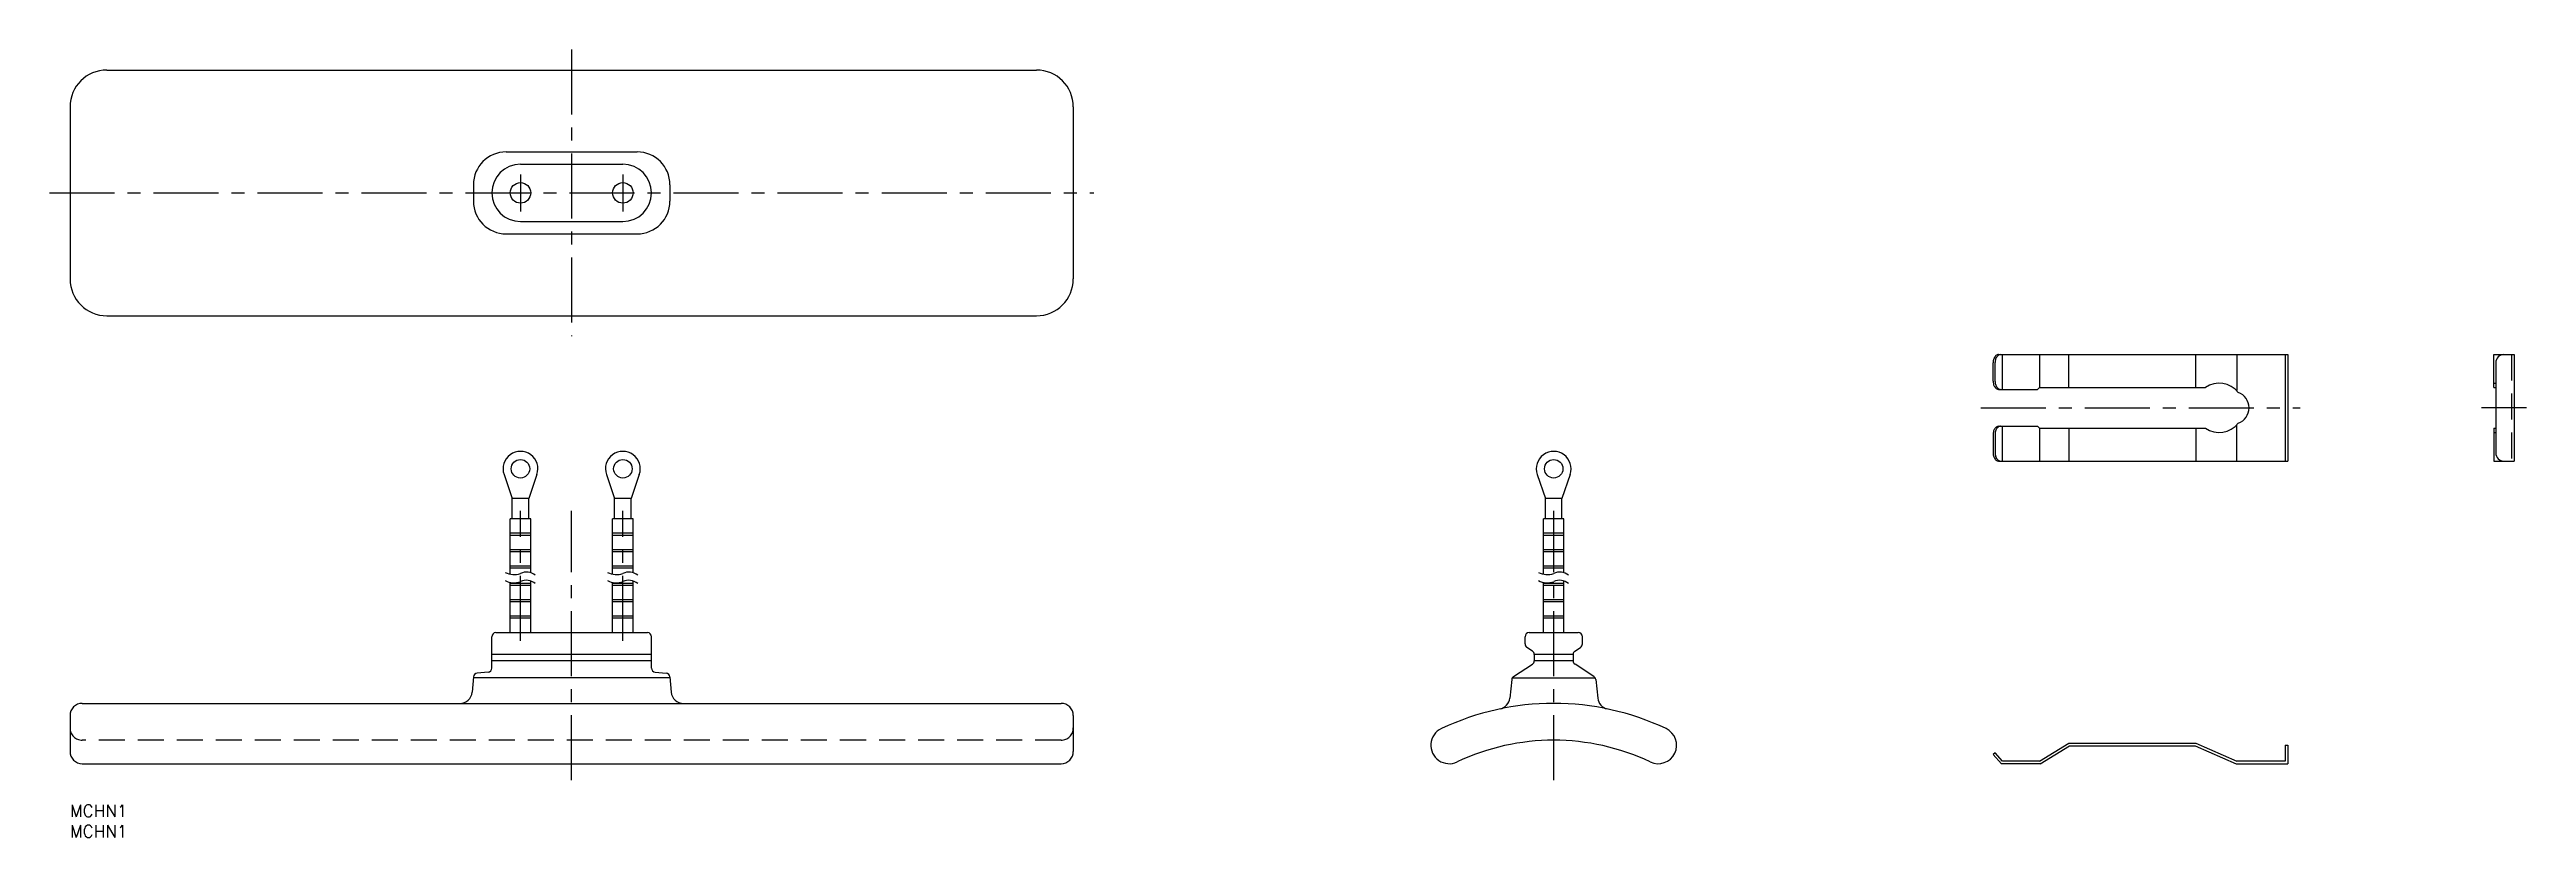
# Model space of a CAD drawing. Extents: x -5 to 600, y -8 to 184.
import ezdxf

# ---------------------------------------------------------------- set-up
doc = ezdxf.new("R2010")
doc.units = 0
doc.header["$LTSCALE"] = 0.5
doc.linetypes.add('CENTER', pattern=[50.8, 31.75, -6.35, 6.35, -6.35])
doc.linetypes.add('DASHED', pattern=[19.05, 12.7, -6.35])
for name, color, linetype in [('MSM_CENTER', 1, 'CENTER'), ('MSM_CONTINUOUS', 7, 'CONTINUOUS'), ('MSM_DASHED', 4, 'DASHED'), ('MSM_NARROW', 5, 'CONTINUOUS')]:
    doc.layers.add(name, color=color, linetype=linetype)
doc.styles.get("Standard").update_dxf_attribs({"font": 'txt.shx', "height": 3, "bigfont": 'bigfont.shx'})

# ---------------------------------------------------------------- blocks, each defined once
blk = doc.blocks.new('*U32')
at = {"layer": 'MSM_CONTINUOUS'}
blk.add_text('MCHN1', height=3, dxfattribs=at).set_placement((0, -3))
blk = doc.blocks.new('*U33')
at = {"layer": 'MSM_CONTINUOUS'}
blk.add_text('MCHN1', height=3, dxfattribs=at).set_placement((0, -8))

msp = doc.modelspace()

# ---------------------------------------------------------------- linework, layer by layer
at = {"layer": 'MSM_CENTER'}
for p, q in [((122.5, 184.36), (122.5, 114.36)), ((110, 153.86), (110, 144.86)), ((135, 153.86), (135, 144.86)), ((-5, 149.36), (250, 149.36)), ((466.6, 96.89), (544.6, 96.89)), ((599.85, 96.89), (588.85, 96.89)), ((110, 40), (110, 71.75)), ((122.5, 6), (122.5, 71.75)), ((135, 40), (135, 71.75)), ((362.31, 6), (362.31, 71.75))]:
    msp.add_line(p, q, dxfattribs=at)
at = {"layer": 'MSM_CONTINUOUS'}
for p, q in [((9, 179.36), (236, 179.36)), ((0, 170.36), (0, 128.36)), ((245, 170.36), (245, 128.36)), ((106.5, 159.36), (138.5, 159.36)), ((98.5, 151.36), (98.5, 147.36)), ((110, 156.36), (135, 156.36)), ((146.5, 151.36), (146.5, 147.36)), ((106.5, 139.36), (138.5, 139.36)), ((110, 142.36), (135, 142.36)), ((9, 119.36), (236, 119.36)), ((470.89, 109.89), (541.6, 109.89)), ((471.91, 101.39), (471.91, 109.89)), ((480.91, 109.89), (480.91, 101.89)), ((488.09, 101.89), (488.09, 109.89)), ((519.09, 101.89), (519.09, 109.89)), ((529.1, 109.89), (529.1, 101.08)), ((540.95, 109.89), (540.95, 83.89)), ((541.6, 109.89), (541.6, 83.89)), ((591.85, 109.89), (596.85, 109.89)), ((591.85, 101.89), (591.85, 109.89)), ((596.85, 109.89), (596.85, 83.89)), ((469.6, 103.39), (469.6, 107.89)), ((470.08, 103.35), (470.08, 107.93)), ((592.35, 107.89), (592.35, 85.89)), ((470.94, 101.39), (480.41, 101.39)), ((480.91, 101.89), (480.41, 101.39)), ((480.91, 101.89), (521.48, 101.89)), ((591.85, 101.89), (592.35, 101.89)), ((470.94, 92.39), (480.41, 92.39)), ((471.91, 83.89), (471.91, 92.39)), ((480.91, 91.89), (480.41, 92.39)), ((480.91, 91.89), (480.91, 83.89)), ((480.91, 91.89), (521.48, 91.89)), ((488.09, 91.89), (488.09, 83.89)), ((519.09, 91.89), (519.09, 83.89)), ((529.1, 83.89), (529.1, 92.71)), ((591.85, 91.89), (591.85, 83.89)), ((591.85, 91.89), (592.35, 91.89)), ((469.6, 90.39), (469.6, 85.89)), ((470.08, 90.43), (470.08, 85.85)), ((105.98, 80.62), (108, 74.75)), ((114.02, 80.62), (112, 74.75)), ((130.98, 80.62), (133, 74.75)), ((139.02, 80.62), (137, 74.75)), ((358.29, 80.62), (360.31, 74.75)), ((366.32, 80.62), (364.31, 74.75)), ((470.89, 83.89), (541.6, 83.89)), ((591.85, 83.89), (596.85, 83.89)), ((108, 69.75), (108, 74.75)), ((112, 74.75), (108, 74.75)), ((112, 69.75), (112, 74.75)), ((133, 69.75), (133, 74.75)), ((137, 74.75), (133, 74.75)), ((137, 69.75), (137, 74.75)), ((360.31, 69.75), (360.31, 74.75)), ((364.31, 74.75), (360.31, 74.75)), ((364.31, 69.75), (364.31, 74.75)), ((112.5, 69.75), (107.5, 69.75)), ((107.5, 56.29), (107.5, 69.75)), ((112.5, 56.61), (112.5, 69.75)), ((137.5, 69.75), (132.5, 69.75)), ((132.5, 56.29), (132.5, 69.75)), ((137.5, 56.61), (137.5, 69.75)), ((364.81, 69.75), (359.81, 69.75)), ((359.81, 56.29), (359.81, 69.75)), ((364.81, 56.61), (364.81, 69.75)), ((112.5, 66.25), (107.5, 66.25)), ((112.5, 65.75), (107.5, 65.75)), ((112.5, 62.25), (107.5, 62.25)), ((112.5, 61.75), (107.5, 61.75)), ((137.5, 66.25), (132.5, 66.25)), ((137.5, 65.75), (132.5, 65.75)), ((137.5, 62.25), (132.5, 62.25)), ((137.5, 61.75), (132.5, 61.75)), ((364.81, 66.25), (359.81, 66.25)), ((364.81, 65.75), (359.81, 65.75)), ((364.81, 62.25), (359.81, 62.25)), ((364.81, 61.75), (359.81, 61.75)), ((112.5, 58.25), (107.5, 58.25)), ((112.5, 57.75), (107.5, 57.75)), ((112.5, 42), (112.5, 54.61)), ((137.5, 58.25), (132.5, 58.25)), ((137.5, 57.75), (132.5, 57.75)), ((137.5, 42), (137.5, 54.61)), ((364.81, 58.25), (359.81, 58.25)), ((364.81, 57.75), (359.81, 57.75)), ((364.81, 42), (364.81, 54.61)), ((107.5, 42), (107.5, 54.29)), ((112.5, 54), (107.5, 54)), ((112.5, 53.5), (107.5, 53.5)), ((112.5, 50), (107.5, 50)), ((112.5, 49.5), (107.5, 49.5)), ((132.5, 42), (132.5, 54.29)), ((137.5, 54), (132.5, 54)), ((137.5, 53.5), (132.5, 53.5)), ((137.5, 50), (132.5, 50)), ((137.5, 49.5), (132.5, 49.5)), ((359.81, 42), (359.81, 54.29)), ((364.81, 54), (359.81, 54)), ((364.81, 53.5), (359.81, 53.5)), ((364.81, 50), (359.81, 50)), ((364.81, 49.5), (359.81, 49.5)), ((112.5, 46), (107.5, 46)), ((112.5, 45.5), (107.5, 45.5)), ((137.5, 46), (132.5, 46)), ((137.5, 45.5), (132.5, 45.5)), ((364.81, 46), (359.81, 46)), ((364.81, 45.5), (359.81, 45.5)), ((103, 33.36), (103, 41)), ((142, 36.66), (103, 36.66)), ((104, 42), (141, 42)), ((142, 33.36), (142, 41)), ((355.31, 39.24), (355.31, 41)), ((357.11, 37.5), (355.75, 38.4)), ((356.31, 42), (368.31, 42)), ((357.56, 36.66), (357.56, 35.11)), ((367.06, 36.66), (357.56, 36.66)), ((367.06, 36.66), (367.06, 35.11)), ((367.5, 37.5), (368.86, 38.4)), ((369.31, 39.24), (369.31, 41)), ((98.52, 31.18), (98.19, 27.48)), ((146.5, 31), (98.5, 31)), ((102.1, 32.36), (99.41, 32.08)), ((142, 35.11), (103, 35.11)), ((142.9, 32.36), (145.59, 32.08)), ((146.48, 31.18), (146.81, 27.48)), ((352.05, 30.53), (351.56, 26)), ((352.23, 31), (372.38, 31)), ((352.5, 31.26), (357.1, 34.27)), ((367.06, 35.11), (357.56, 35.11)), ((372.11, 31.26), (367.51, 34.27)), ((372.56, 30.53), (373.05, 26)), ((3, 24.74), (242, 24.74)), ((0, 21.74), (0, 13)), ((245, 21.74), (245, 13)), ((470.08, 12.66), (469.6, 12.23)), ((471.62, 10), (469.6, 12.23)), ((471.91, 10.65), (470.08, 12.66)), ((480.91, 10.65), (488.09, 15)), ((481.09, 10), (488.27, 14.35)), ((488.09, 15), (519.09, 15)), ((488.27, 14.35), (518.96, 14.35)), ((518.96, 14.35), (528.96, 10)), ((519.09, 15), (529.1, 10.65)), ((540.95, 14.5), (540.95, 10.65)), ((540.95, 14.5), (541.6, 14.5)), ((541.6, 14.5), (541.6, 10)), ((3, 10), (242, 10)), ((481.09, 10), (471.62, 10)), ((480.91, 10.65), (471.91, 10.65)), ((528.96, 10), (541.6, 10)), ((540.95, 10.65), (529.1, 10.65))]:
    msp.add_line(p, q, dxfattribs=at)
for centre, radius in [((110, 149.36), 2.5), ((135, 149.36), 2.5), ((110, 82), 2.25), ((135, 82), 2.25), ((362.31, 82), 2.25)]:
    msp.add_circle(centre, radius, dxfattribs=at)
for centre, radius, start, end in [((9, 170.36), 9, 90, 180), ((236, 170.36), 9, 0, 90), ((106.5, 151.36), 8, 90, 180), ((138.5, 151.36), 8, 0, 90), ((110, 149.36), 7, 90, 270), ((135, 149.36), 7, 270, 90), ((106.5, 147.36), 8, 180, 270), ((138.5, 147.36), 8, 270, 0), ((9, 128.36), 9, 180, 270), ((236, 128.36), 9, 270, 0), ((472.35, 107.91), 2.75, 159.17764, 180.43432), ((471.67, 108.18), 2.02, 141.91898, 159.31157), ((471.12, 108.62), 1.32, 113.56159, 142.14332), ((471.92, 108.2), 1.8, 152.31771, 167.90236), ((471.99, 108.27), 1.83, 136.86683, 155.40204), ((470.94, 108.97), 0.926, 93.22688, 112.41404), ((471.45, 108.85), 1.04, 91.57695, 139.68395), ((594.35, 107.89), 2, 90, 180), ((472.49, 103.39), 2.89, 179.91476, 193.58244), ((472.98, 107.9), 2.9, 166.41542, 179.24117), ((473.14, 103.43), 3.07, 181.46325, 199.77162), ((524.8, 96.89), 6, 38.7348, 123.66755), ((471.78, 103.19), 2.15, 192.97059, 214.11445), ((471.24, 102.8), 1.49, 213.1419, 234.42614), ((471.96, 103.02), 1.82, 200.1848, 223.87952), ((470.94, 102.32), 0.925, 232.17936, 269.87111), ((471.54, 102.59), 1.21, 222.97443, 247.43927), ((471.47, 102.44), 1.05, 247.95139, 267.42521), ((528.1, 96.89), 4, 290.18642, 69.81358), ((472.49, 90.4), 2.89, 166.41756, 180.08524), ((471.78, 90.59), 2.15, 145.88555, 167.02941), ((471.24, 90.99), 1.49, 125.57386, 146.8581), ((473.14, 90.36), 3.07, 160.22838, 178.53675), ((471.96, 90.77), 1.82, 136.12048, 159.8152), ((470.94, 91.47), 0.925, 90.12889, 127.82064), ((471.54, 91.2), 1.21, 112.56073, 137.02557), ((471.47, 91.35), 1.05, 92.57479, 112.04861), ((524.8, 96.89), 6, 236.33245, 321.2652), ((110, 82), 4.25, 341, 199), ((135, 82), 4.25, 341, 199), ((362.31, 82), 4.25, 341, 199), ((472.35, 85.87), 2.75, 179.56568, 200.82236), ((471.67, 85.61), 2.02, 200.68843, 218.08102), ((472.98, 85.89), 2.9, 180.75883, 193.58458), ((471.92, 85.59), 1.8, 192.09764, 207.68229), ((471.99, 85.51), 1.83, 204.59796, 223.13317), ((594.35, 85.89), 2, 180, 270), ((471.12, 85.17), 1.32, 217.85668, 246.43841), ((470.94, 84.82), 0.926, 247.58596, 266.77312), ((471.45, 84.94), 1.04, 220.31605, 268.42305), ((104, 41), 1, 90, 180), ((141, 41), 1, 360, 90), ((356.31, 41), 1, 90, 180), ((356.31, 39.24), 1, 180, 236.3), ((356.56, 36.66), 1, 0, 56.3), ((368.06, 36.66), 1, 123.7, 180), ((368.31, 41), 1, 0, 90), ((368.31, 39.24), 1, 303.7, 0), ((99.51, 31.09), 1, 95.9, 175), ((102, 33.36), 1, 275.9, 0), ((143, 33.36), 1, 180, 264.1), ((145.49, 31.09), 1, 5, 84.1), ((353.05, 30.42), 1, 123.2, 173.8), ((356.56, 35.11), 1, 303.2, 360), ((368.06, 35.11), 1, 180, 236.8), ((371.56, 30.42), 1, 6.2, 56.8), ((3, 21.74), 3, 90, 180), ((95.2, 27.74), 3, 270, 355), ((149.8, 27.74), 3, 185, 270), ((242, 21.74), 3, 0, 90), ((362.31, -39.26), 64, 64.62307, 115.37693), ((348.58, 26.32), 3, 281.82167, 353.8), ((376.03, 26.32), 3, 186.2, 258.17833), ((336.81, 14.5), 4.5, 115.37693, 295.37693), ((387.81, 14.5), 4.5, 244.62307, 64.62307), ((3, 13), 3, 180, 270), ((242, 13), 3, 270, 0), ((362.31, -39.26), 55, 64.62307, 115.37693)]:
    msp.add_arc(centre, radius, start, end, dxfattribs=at)
at = {"layer": 'MSM_DASHED'}
for p, q in [((596.2, 109.89), (596.2, 83.89)), ((591.85, 102.89), (592.35, 102.89)), ((591.85, 90.89), (592.35, 90.89)), ((242, 15.74), (3, 15.74))]:
    msp.add_line(p, q, dxfattribs=at)
for centre, start, end in [((3, 18.74), 180, 270), ((242, 18.74), 270, 0)]:
    msp.add_arc(centre, 3, start, end, dxfattribs=at)
at = {"layer": 'MSM_NARROW'}
for centre, radius, start, end in [((108.45, 61.04), 4.85, 243.36362, 288.62146), ((108.45, 59.04), 4.85, 243.36362, 288.62146), ((111.45, 53.38), 3.4, 50.27459, 115.29426), ((111.45, 51.38), 3.4, 50.27459, 115.29426), ((133.45, 61.04), 4.85, 243.36362, 288.62146), ((133.45, 59.04), 4.85, 243.36362, 288.62146), ((136.45, 53.38), 3.4, 50.27459, 115.29426), ((136.45, 51.38), 3.4, 50.27459, 115.29426), ((360.76, 61.04), 4.85, 243.36362, 288.62146), ((360.76, 59.04), 4.85, 243.36362, 288.62146), ((363.76, 53.38), 3.4, 50.27459, 115.29426), ((363.76, 51.38), 3.4, 50.27459, 115.29426)]:
    msp.add_arc(centre, radius, start, end, dxfattribs=at)

# ---------------------------------------------------------------- block references
at = {"layer": 'MSM_CONTINUOUS'}
for name in ['*U32', '*U33']:
    msp.add_blockref(name, (0, 0), dxfattribs=at)

doc.saveas('drawing.dxf')
